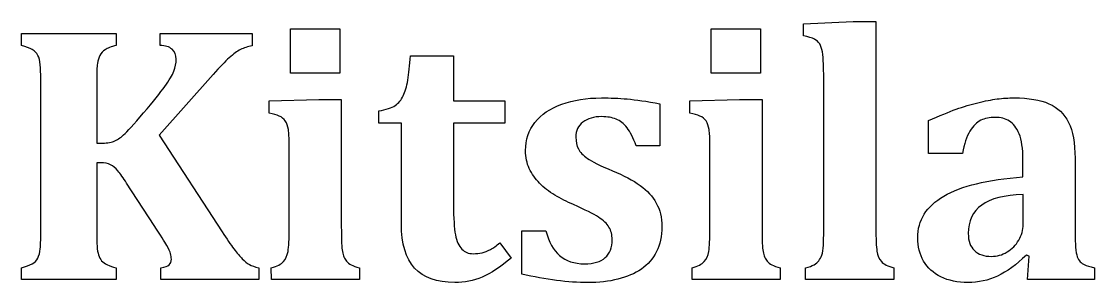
# Model space of a CAD drawing. Extents: x 0 to 800, y 146 to 730.
# Drawn here: x 317.25 to 339.55, y 480.94 to 486.37 of the extents above; entities that cross this region are included whole.
import ezdxf

# ---------------------------------------------------------------- set-up
doc = ezdxf.new("R2010")
doc.units = 0
doc.layers.get('0').update_dxf_attribs({"linetype": 'CONTINUOUS'})

msp = doc.modelspace()

# ---------------------------------------------------------------- linework, layer by layer
at = {"color": 7}
for points in [[(333.49785, 486.065773), (333.49785, 486.313274), (334.536595, 486.365754), (335.00535, 486.365754), (335.00551, 482.079514)], [(317.245446, 485.867002), (317.245446, 486.114496), (319.214195, 486.114496), (319.214195, 485.867002)], [(320.125466, 485.867002), (320.125466, 486.114496), (322.041715, 486.114496), (322.041715, 485.859501)], [(323.864256, 486.212013), (323.864256, 485.293261), (322.836755, 485.293261), (322.836755, 486.212013), (323.864256, 486.212013)], [(332.609261, 486.212013), (332.609261, 485.293261), (331.58176, 485.293261), (331.58176, 486.212013), (332.609261, 486.212013)], [(325.330534, 485.653261), (326.226784, 485.653261), (326.226784, 484.715763), (327.295533, 484.715763), (327.295533, 484.247014), (326.226784, 484.247014), (326.226784, 482.555763)], [(317.646746, 481.936998), (317.646746, 485.169498)], [(318.809216, 485.169498), (318.809216, 483.834496), (318.887962, 483.834496)], [(321.231712, 485.263251), (320.106714, 484.003251), (321.415507, 481.993261)], [(333.921766, 482.079526), (333.921766, 485.004525)], [(322.394253, 484.460774), (322.394253, 484.715776), (323.425504, 484.745792), (323.894253, 484.745792), (323.894253, 482.079546)], [(331.139258, 484.460774), (331.139258, 484.715776), (332.170509, 484.745792), (332.639258, 484.745792), (332.639258, 482.079546)], [(325.143008, 482.150765), (325.143008, 484.247014), (324.674259, 484.247014), (324.674259, 484.50576)], [(330.516755, 484.655738), (330.516755, 483.781984), (330.02176, 483.781984)], [(336.809261, 483.6208), (336.100506, 483.6208), (336.100506, 484.303302)], [(322.810515, 482.075763), (322.810515, 483.819514)], [(331.55552, 482.075763), (331.55552, 483.819514)], [(318.884224, 483.42576), (318.809229, 483.42576), (318.809229, 481.937011)], [(338.06176, 483.133267), (338.06176, 483.489517)], [(339.14551, 483.519578), (339.14551, 482.057075)], [(320.005478, 482.120774), (319.431725, 483.005773)], [(338.06551, 482.143264), (338.06551, 482.76576)], [(327.644237, 481.111987), (327.644237, 482.008237), (328.146758, 482.008262)], [(327.186771, 481.760768), (327.423008, 481.44576)], [(338.189261, 481.487014), (338.133005, 481.505766)], [(339.55056, 481.243322), (339.55056, 480.995821), (338.155558, 480.995821), (338.189261, 481.487014)], [(319.214234, 481.243251), (319.214234, 480.99575), (317.245485, 480.99575), (317.245485, 481.243251)], [(322.176755, 481.239514), (322.176755, 480.995763), (320.144256, 480.995763), (320.144256, 481.243264)], [(324.269434, 481.243328), (324.269434, 480.995827), (322.43943, 480.995827), (322.439258, 481.243264)], [(333.014438, 481.243328), (333.014438, 480.995827), (331.184435, 480.995827), (331.184256, 481.243264)], [(335.380538, 481.243264), (335.380538, 480.995763), (333.54304, 480.995763), (333.54304, 481.243264)]]:
    msp.add_lwpolyline(points, dxfattribs=at)
for points in [[(333.726598, 485.998272), (333.67911, 486.023296), (333.602848, 486.04576), (333.49785, 486.065773)], [(317.46857, 485.782624), (317.41481, 485.813856), (317.340442, 485.842016), (317.245446, 485.867002)], [(319.214195, 485.867002), (319.10919, 485.839482), (319.032314, 485.809466), (318.983571, 485.776998)], [(320.374835, 485.78825), (320.316083, 485.838234), (320.23296, 485.864493), (320.125466, 485.867002)], [(322.041715, 485.859501), (321.946707, 485.841965), (321.865459, 485.815725), (321.797965, 485.780749)], [(333.837222, 485.898899), (333.810982, 485.940115), (333.774118, 485.973267), (333.726598, 485.998272)], [(333.893478, 485.733901), (333.882214, 485.802643), (333.863462, 485.857645), (333.837222, 485.898899)], [(317.58857, 485.660749), (317.56233, 485.710733), (317.522317, 485.751366), (317.46857, 485.782624)], [(317.637338, 485.465747), (317.630938, 485.545747), (317.61481, 485.610746), (317.58857, 485.660749)], [(318.874816, 485.660749), (318.851072, 485.615757), (318.834176, 485.558246), (318.824192, 485.48825)], [(318.983571, 485.776998), (318.934803, 485.744486), (318.898566, 485.705747), (318.874816, 485.660749)], [(320.462963, 485.581997), (320.462957, 485.669491), (320.433587, 485.738246), (320.374835, 485.78825)], [(321.565466, 485.610125), (321.477958, 485.531366), (321.366707, 485.415744), (321.231712, 485.263251)], [(321.797965, 485.780749), (321.730458, 485.745741), (321.65296, 485.68887), (321.565466, 485.610125)], [(325.276134, 485.147014), (325.299878, 485.28201), (325.31799, 485.450758), (325.330534, 485.653261)], [(333.916006, 485.478899), (333.912166, 485.580147), (333.904742, 485.665146), (333.893478, 485.733901)], [(317.646746, 485.169498), (317.646746, 485.286995), (317.643546, 485.385747), (317.637338, 485.465747)], [(318.824192, 485.48825), (318.814208, 485.418246), (318.809216, 485.311994), (318.809216, 485.169498)], [(320.412339, 485.332621), (320.446067, 485.416371), (320.462963, 485.499494), (320.462963, 485.581997)], [(333.921766, 485.004525), (333.921766, 485.21952), (333.919846, 485.377645), (333.916006, 485.478899)], [(320.224838, 485.013875), (320.316083, 485.142618), (320.378586, 485.24887), (320.412339, 485.332621)], [(325.180506, 484.818886), (325.220506, 484.90263), (325.252384, 485.012006), (325.276134, 485.147014)], [(319.782336, 484.462624), (319.986086, 484.70137), (320.133587, 484.88512), (320.224838, 485.013875)], [(325.011757, 484.618259), (325.084256, 484.668243), (325.140506, 484.735136), (325.180506, 484.818886)], [(328.47488, 484.644512), (328.716134, 484.732006), (328.991757, 484.775757), (329.30176, 484.775763)], [(329.30176, 484.775763), (329.484256, 484.775757), (329.663008, 484.768275), (329.83801, 484.753235)], [(329.83801, 484.753235), (330.013005, 484.738259), (330.239258, 484.705747), (330.516755, 484.655738)], [(337.126131, 484.676422), (337.27488, 484.712646), (337.408006, 484.73831), (337.52551, 484.753299)], [(337.52551, 484.753299), (337.643008, 484.768275), (337.760506, 484.775827), (337.87801, 484.775827)], [(337.87801, 484.775827), (338.180506, 484.775821), (338.422381, 484.735827), (338.603635, 484.655827)], [(324.674259, 484.50576), (324.826758, 484.530784), (324.939258, 484.568224), (325.011757, 484.618259)], [(327.91801, 484.26576), (328.048006, 484.430758), (328.233632, 484.557011), (328.47488, 484.644512)], [(336.100506, 484.303302), (336.330509, 484.405798), (336.52176, 484.484544), (336.674259, 484.539552)], [(336.674259, 484.539552), (336.826758, 484.594528), (336.977382, 484.640173), (337.126131, 484.676422)], [(338.603635, 484.655827), (338.784877, 484.575821), (338.920506, 484.445824), (339.010509, 484.265824)], [(319.369837, 484.007002), (319.441088, 484.071994), (319.578586, 484.223872), (319.782336, 484.462624)], [(322.602374, 484.398886), (322.548614, 484.42263), (322.479251, 484.443238), (322.394253, 484.460774)], [(322.729875, 484.295763), (322.698643, 484.340755), (322.656128, 484.375136), (322.602374, 484.398886)], [(322.793619, 484.115763), (322.782355, 484.190758), (322.761107, 484.250758), (322.729875, 484.295763)], [(327.723008, 483.680762), (327.723008, 483.90576), (327.788006, 484.100762), (327.91801, 484.26576)], [(328.915507, 484.273235), (328.818003, 484.198234), (328.769254, 484.093235), (328.769261, 483.958234)], [(329.309261, 484.385734), (329.144256, 484.385734), (329.013005, 484.34823), (328.915507, 484.273235)], [(329.60551, 484.33511), (329.523008, 484.368838), (329.424256, 484.385734), (329.309261, 484.385734)], [(329.832384, 484.153235), (329.763629, 484.240736), (329.688006, 484.301357), (329.60551, 484.33511)], [(331.347386, 484.398886), (331.293626, 484.42263), (331.224256, 484.443238), (331.139258, 484.460774)], [(331.47488, 484.295763), (331.443648, 484.340755), (331.401133, 484.375136), (331.347386, 484.398886)], [(331.538624, 484.115763), (331.52736, 484.190758), (331.506112, 484.250758), (331.47488, 484.295763)], [(337.186131, 484.310803), (337.102381, 484.270803), (337.026758, 484.195174), (336.959258, 484.083923)], [(337.484256, 484.370771), (337.369254, 484.370765), (337.269882, 484.350739), (337.186131, 484.310803)], [(337.780506, 484.293894), (337.698003, 484.345158), (337.599258, 484.370765), (337.484256, 484.370771)], [(337.983008, 484.027642), (337.930528, 484.153888), (337.863008, 484.242637), (337.780506, 484.293894)], [(339.010509, 484.265824), (339.100506, 484.085824), (339.145504, 483.837075), (339.14551, 483.519578)], [(322.810515, 483.819514), (322.810515, 483.94201), (322.804755, 484.040762), (322.793619, 484.115763)], [(330.02176, 483.781984), (329.964288, 483.941984), (329.901133, 484.065734), (329.832384, 484.153235)], [(331.55552, 483.819514), (331.55552, 483.94201), (331.54976, 484.040762), (331.538624, 484.115763)], [(336.959258, 484.083923), (336.891757, 483.972672), (336.841754, 483.818298), (336.809261, 483.6208)], [(338.06176, 483.489517), (338.061754, 483.722016), (338.03552, 483.901389), (337.983008, 484.027642)], [(318.887962, 483.834496), (319.002963, 483.834496), (319.094208, 483.846976), (319.161715, 483.872)], [(319.161715, 483.872), (319.22921, 483.897024), (319.298586, 483.941997), (319.369837, 484.007002)], [(328.769261, 483.958234), (328.769254, 483.863232), (328.786733, 483.781984), (328.821741, 483.714483)], [(327.80176, 483.30576), (327.74928, 483.418259), (327.723008, 483.543258), (327.723008, 483.680762)], [(328.821741, 483.714483), (328.856749, 483.646982), (328.919238, 483.581357), (329.009242, 483.517613)], [(319.096102, 483.3864), (319.044838, 483.41264), (318.974221, 483.42576), (318.884224, 483.42576)], [(319.24985, 483.257024), (319.198586, 483.316992), (319.147347, 483.360147), (319.096102, 483.3864)], [(329.009242, 483.517613), (329.099238, 483.453869), (329.272986, 483.368237), (329.53049, 483.260736)], [(319.431725, 483.005773), (319.361722, 483.113274), (319.301101, 483.197024), (319.24985, 483.257024)], [(328.015507, 483.000134), (327.92551, 483.091386), (327.854259, 483.193261), (327.80176, 483.30576)], [(329.53049, 483.260736), (329.765485, 483.163232), (329.956736, 483.061357), (330.104237, 482.95511)], [(336.417382, 482.733894), (336.77863, 482.945139), (337.326758, 483.078266), (338.06176, 483.133267)], [(328.332384, 482.754509), (328.21113, 482.827008), (328.105504, 482.908883), (328.015507, 483.000134)], [(330.104237, 482.95511), (330.251738, 482.848858), (330.364237, 482.726362), (330.441741, 482.58761)], [(328.720506, 482.555763), (328.583008, 482.615731), (328.453632, 482.68201), (328.332384, 482.754509)], [(335.875507, 481.865766), (335.875507, 482.233267), (336.056134, 482.522643), (336.417382, 482.733894)], [(338.06551, 482.76576), (337.678003, 482.755776), (337.39113, 482.683258), (337.204883, 482.548262)], [(326.226784, 482.555763), (326.226784, 482.273261), (326.239904, 482.064512), (326.266144, 481.92951)], [(329.239885, 482.295136), (329.13863, 482.361382), (328.965504, 482.448262), (328.720506, 482.555763)], [(330.441741, 482.58761), (330.519238, 482.448858), (330.557984, 482.286982), (330.55799, 482.101984)], [(337.204883, 482.548262), (337.01863, 482.413261), (336.925504, 482.215763), (336.92551, 481.955763)], [(329.457382, 482.087014), (329.413606, 482.159514), (329.341133, 482.228883), (329.239885, 482.295136)], [(320.264224, 481.708275), (320.221728, 481.783277), (320.135475, 481.920774), (320.005478, 482.120774)], [(322.786131, 481.584512), (322.802387, 481.674509), (322.810515, 481.838259), (322.810515, 482.075763)], [(323.894253, 482.079546), (323.894253, 481.939546), (323.896173, 481.831418), (323.900013, 481.755168)], [(325.41863, 481.237638), (325.23488, 481.438886), (325.143008, 481.743264), (325.143008, 482.150765)], [(329.523008, 481.824512), (329.523008, 481.927008), (329.50112, 482.014509), (329.457382, 482.087014)], [(330.55799, 482.101984), (330.557984, 481.899488), (330.520486, 481.725107), (330.445491, 481.578861)], [(331.531136, 481.584512), (331.547392, 481.674509), (331.55552, 481.838259), (331.55552, 482.075763)], [(332.639258, 482.079546), (332.639258, 481.939546), (332.641178, 481.831418), (332.645018, 481.755168)], [(333.914278, 481.71015), (333.919398, 481.796397), (333.921766, 481.919526), (333.921766, 482.079526)], [(335.00551, 482.079514), (335.005504, 481.84201), (335.012998, 481.678259), (335.028038, 481.588262)], [(337.975507, 481.817011), (338.035475, 481.919514), (338.065504, 482.028262), (338.06551, 482.143264)], [(339.14551, 482.057075), (339.145504, 481.892077), (339.14935, 481.764576), (339.156774, 481.674573)], [(317.635482, 481.638874), (317.64297, 481.717626), (317.646746, 481.816998), (317.646746, 481.936998)], [(318.809229, 481.937011), (318.809222, 481.84951), (318.811789, 481.768262), (318.816717, 481.693261)], [(321.415507, 481.993261), (321.513005, 481.843264), (321.59488, 481.723885), (321.661133, 481.635136)], [(326.266144, 481.92951), (326.292384, 481.794509), (326.336768, 481.695136), (326.39927, 481.631386)], [(328.146758, 482.008262), (328.206726, 481.780762), (328.30176, 481.610138), (328.431757, 481.496384)], [(329.37863, 481.453261), (329.47488, 481.538259), (329.523008, 481.66201), (329.523008, 481.824512)], [(335.997382, 481.382016), (335.916134, 481.522016), (335.875507, 481.68327), (335.875507, 481.865766)], [(336.92551, 481.955763), (336.925504, 481.800762), (336.968006, 481.682637), (337.053005, 481.601389)], [(337.731757, 481.571386), (337.834253, 481.632634), (337.915507, 481.714509), (337.975507, 481.817011)], [(317.584858, 481.443872), (317.611098, 481.495136), (317.627994, 481.560122), (317.635482, 481.638874)], [(318.816717, 481.693261), (318.821837, 481.618259), (318.831693, 481.557011), (318.846733, 481.50951)], [(320.344851, 481.537651), (320.333587, 481.576371), (320.306707, 481.633274), (320.264224, 481.708275)], [(321.661133, 481.635136), (321.727379, 481.546387), (321.785504, 481.477011), (321.835507, 481.427014)], [(322.692384, 481.370765), (322.738656, 481.423245), (322.769882, 481.494509), (322.786131, 481.584512)], [(323.900013, 481.755168), (323.903853, 481.678918), (323.909357, 481.620166), (323.916909, 481.578918)], [(323.916909, 481.578918), (323.924397, 481.537638), (323.935021, 481.500794), (323.948781, 481.468294)], [(326.39927, 481.631386), (326.461798, 481.567642), (326.53927, 481.535763), (326.63177, 481.535763)], [(326.81927, 481.554515), (326.874246, 481.566995), (326.93239, 481.589523), (326.993645, 481.622016)], [(326.993645, 481.622016), (327.054893, 481.654528), (327.11927, 481.700768), (327.186771, 481.760768)], [(330.445491, 481.578861), (330.370483, 481.432608), (330.265485, 481.311987), (330.13049, 481.216986)], [(331.437382, 481.370765), (331.483654, 481.423245), (331.51488, 481.494509), (331.531136, 481.584512)], [(332.645018, 481.755168), (332.648858, 481.678918), (332.654426, 481.620166), (332.661914, 481.578918)], [(332.661914, 481.578918), (332.669402, 481.537638), (332.680026, 481.500794), (332.693786, 481.468294)], [(333.88055, 481.507648), (333.898022, 481.556416), (333.909286, 481.623898), (333.914278, 481.71015)], [(335.028038, 481.588262), (335.043014, 481.498259), (335.07367, 481.426387), (335.119917, 481.372634)], [(337.053005, 481.601389), (337.138003, 481.520134), (337.255507, 481.479514), (337.40551, 481.479514)], [(337.40551, 481.479514), (337.520506, 481.479514), (337.629254, 481.51017), (337.731757, 481.571386)], [(339.156774, 481.674573), (339.164262, 481.584576), (339.176166, 481.517702), (339.192422, 481.473952)], [(317.464858, 481.323872), (317.518618, 481.352608), (317.558605, 481.392621), (317.584858, 481.443872)], [(318.846733, 481.50951), (318.861709, 481.462022), (318.883597, 481.42201), (318.912358, 481.38951)], [(318.912358, 481.38951), (318.941094, 481.356998), (318.98048, 481.328902), (319.030483, 481.305139)], [(320.316755, 481.305152), (320.346771, 481.333888), (320.361747, 481.372026), (320.361747, 481.419526)], [(320.361747, 481.419526), (320.361741, 481.459526), (320.355987, 481.498899), (320.344851, 481.537651)], [(321.835507, 481.427014), (321.885491, 481.37703), (321.93488, 481.338886), (321.983635, 481.312634)], [(322.439258, 481.243264), (322.56176, 481.275776), (322.646131, 481.318259), (322.692384, 481.370765)], [(323.948781, 481.468294), (323.962541, 481.435782), (323.980653, 481.405766), (324.003181, 481.378291)], [(324.003181, 481.378291), (324.025645, 481.350771), (324.058157, 481.325811), (324.100678, 481.303296)], [(326.63177, 481.535763), (326.701766, 481.535763), (326.764269, 481.542163), (326.81927, 481.554515)], [(327.423008, 481.44576), (327.203008, 481.258259), (327.003008, 481.126387), (326.823008, 481.050138)], [(328.431757, 481.496384), (328.561754, 481.382637), (328.735507, 481.32576), (328.953005, 481.32576)], [(328.953005, 481.32576), (329.140506, 481.32576), (329.282381, 481.368256), (329.37863, 481.453261)], [(331.184256, 481.243264), (331.306758, 481.275776), (331.39113, 481.318259), (331.437382, 481.370765)], [(332.693786, 481.468294), (332.707546, 481.435782), (332.725658, 481.405766), (332.748186, 481.378291)], [(332.748186, 481.378291), (332.770714, 481.350771), (332.803162, 481.325811), (332.84569, 481.303296)], [(333.71929, 481.305152), (333.761786, 481.328896), (333.794912, 481.356416), (333.818662, 481.387648)], [(333.818662, 481.387648), (333.842406, 481.41888), (333.863014, 481.458899), (333.88055, 481.507648)], [(335.119917, 481.372634), (335.166189, 481.318874), (335.253037, 481.275763), (335.380538, 481.243264)], [(336.357382, 481.053894), (336.19863, 481.13264), (336.07863, 481.242016), (335.997382, 481.382016)], [(338.133005, 481.505766), (337.928006, 481.305766), (337.728634, 481.160768), (337.53488, 481.070771)], [(339.192422, 481.473952), (339.208678, 481.430176), (339.229286, 481.3952), (339.25431, 481.368954)], [(339.25431, 481.368954), (339.27927, 481.342714), (339.309926, 481.321466), (339.346182, 481.30521)], [(317.245485, 481.243251), (317.337984, 481.268275), (317.411104, 481.295091), (317.464858, 481.323872)], [(319.030483, 481.305139), (319.080467, 481.281395), (319.141728, 481.260787), (319.214234, 481.243251)], [(320.144256, 481.243264), (320.229254, 481.255744), (320.286752, 481.276352), (320.316755, 481.305152)], [(321.983635, 481.312634), (322.032403, 481.286394), (322.096755, 481.26201), (322.176755, 481.239514)], [(324.100678, 481.303296), (324.143174, 481.280768), (324.19943, 481.2608), (324.269434, 481.243328)], [(326.253005, 480.935763), (325.880506, 480.935763), (325.602381, 481.036384), (325.41863, 481.237638)], [(330.13049, 481.216986), (329.995488, 481.121984), (329.833613, 481.05136), (329.644864, 481.005114)], [(332.84569, 481.303296), (332.888186, 481.280768), (332.944435, 481.2608), (333.014438, 481.243328)], [(333.54304, 481.243264), (333.618042, 481.260736), (333.676787, 481.281408), (333.71929, 481.305152)], [(339.346182, 481.30521), (339.382406, 481.288954), (339.450554, 481.268346), (339.55056, 481.243322)], [(326.823008, 481.050138), (326.643008, 480.973888), (326.453005, 480.935763), (326.253005, 480.935763)], [(329.020486, 480.935738), (328.607987, 480.935738), (328.149235, 480.99449), (327.644237, 481.111987)], [(329.644864, 481.005114), (329.456109, 480.958842), (329.247987, 480.935738), (329.020486, 480.935738)], [(336.91801, 480.93577), (336.703008, 480.93577), (336.516134, 480.97513), (336.357382, 481.053894)], [(337.53488, 481.070771), (337.341133, 480.980768), (337.135507, 480.93577), (336.91801, 480.93577)]]:
    msp.add_open_spline(points, degree=3, dxfattribs=at)

doc.saveas('drawing.dxf')
